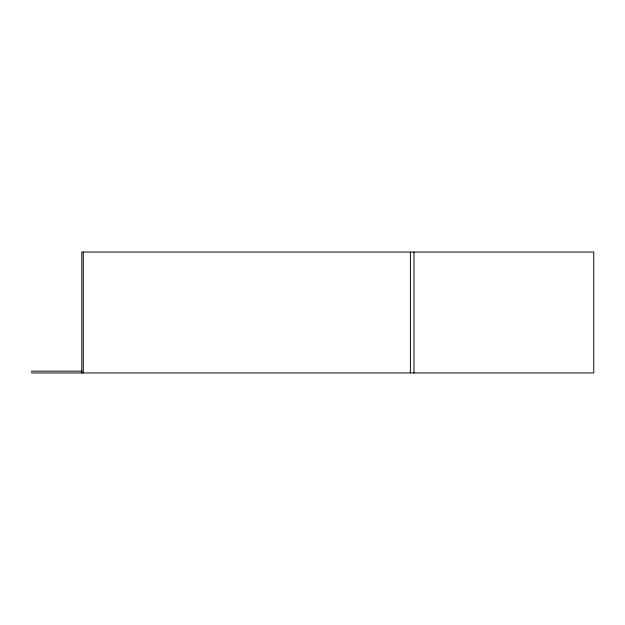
<?xml version="1.0" encoding="UTF-8"?>
<svg xmlns="http://www.w3.org/2000/svg" width="625" height="625" viewBox="0 0 625 625"><rect width="100%" height="100%" fill="white"/><g stroke="black" fill="none" stroke-linecap="round" stroke-linejoin="round"><path stroke-width="0.94" d="M31.25 371.141L81.82 371.141M31.25 372.945L593.75 372.945L593.75 252.055L81.82 252.055L81.82 372.945M413.992 252.055L413.992 372.945M410.383 252.055L410.383 372.945M83.273 252.055L83.273 372.945"/></g></svg>
